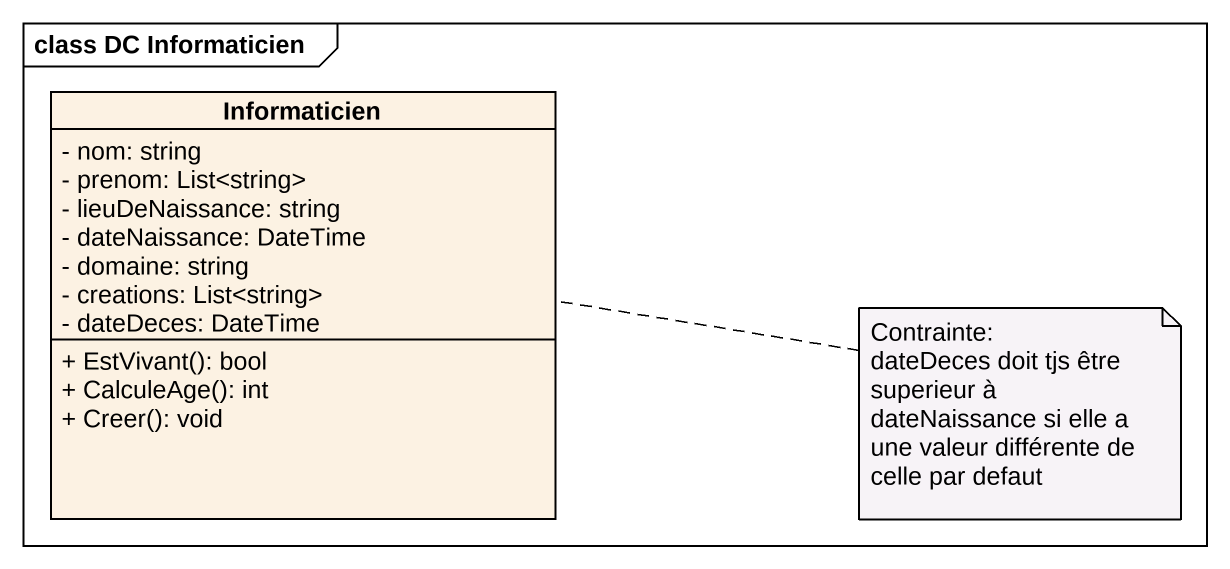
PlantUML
@startuml
mainframe class DC Informaticien
hide circle
hide empty members
skinparam classAttributeIconSize 0
class Informaticien {
  - nom: string
  - prenom: List<string>
  - lieuDeNaissance: string
  - dateNaissance: DateTime
  - domaine: string
  - creations: List<string>
  - dateDeces: DateTime
  + EstVivant(): bool
  + CalculeAge(): int
  + Creer(): void
}
note right of Informaticien
  Contrainte:
  dateDeces doit tjs être superieur à dateNaissance si elle a une valeur différente de celle par defaut
end note
@enduml
